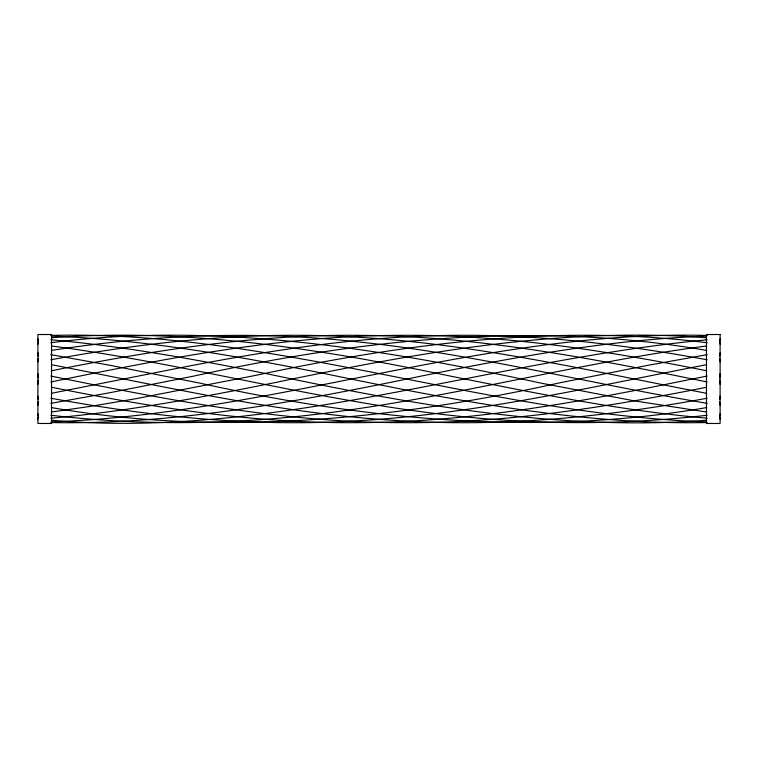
<?xml version="1.0" encoding="UTF-8"?>
<svg xmlns="http://www.w3.org/2000/svg" width="758" height="758" viewBox="0 0 758 758"><rect width="100%" height="100%" fill="white"/><g stroke="black" fill="none" stroke-linecap="round" stroke-linejoin="round"><path stroke-width="1.14" d="M37.9 384.334L38.326 380.071M719.674 377.929L720.1 373.666M37.9 361.954L38.307 358.487M37.9 405.293L38.307 401.825M719.693 356.175L720.1 352.707M719.693 399.513L720.1 396.046M37.9 344.141L38.326 342.01M37.9 419.193L38.326 417.061M719.674 340.939L720.1 338.807M719.674 415.99L720.1 413.859M50.805 381.975L52.624 381.606C165.936 358.458 280.346 335.965 396.453 335.387C500.886 333.965 604.524 350.262 706.627 370.776M707.195 376.025L678.088 381.88C572.925 403.313 466.492 422.31 358.818 422.632C255.304 423.769 152.585 407.548 51.373 387.224M51.373 370.776C153.476 350.262 257.114 333.965 361.547 335.387C477.654 335.974 592.074 358.449 705.376 381.606L707.195 381.975M706.627 387.224C605.415 407.548 502.696 423.769 399.182 422.632C281.54 422.358 165.595 399.494 50.805 376.025M51.373 393.317L140.514 375.665C235.046 356.516 330.422 339.129 427.038 336.002C520.992 332.374 614.899 342.824 707.195 359.794M706.627 364.683C589.402 387.234 472.414 414.844 352.792 421.012C251.637 427.019 150.226 416.587 50.805 398.206M50.805 359.794C151.126 341.233 253.466 330.81 355.521 337.139C474.205 343.564 590.293 370.937 706.627 393.317M707.195 398.206C607.774 416.587 506.363 427.019 405.208 421.012C285.595 414.844 168.598 387.243 51.373 364.683M50.805 403.351L109.929 392.71L194.522 375.94C362.163 338.921 536.266 320.615 706.627 350.433M707.195 354.649L648.071 365.29L560.749 382.61C394.018 419.515 220.768 437.082 51.373 407.567M51.373 350.433C150.226 334.913 251.031 330.649 350.632 341.119C470.926 352.925 588.208 383.425 707.195 403.351M706.627 407.567C538.161 436.864 365.83 419.809 199.979 383.15L109.929 365.29L50.805 354.649M51.373 412.02L91.396 406.222L135.057 398.86L255.124 375.485C403.265 343.886 555.917 323.495 707.195 342.758M706.627 345.98C584.058 362.002 464.322 394.302 341.877 410.988C245.526 424.622 147.488 426.546 50.805 415.242M50.805 342.758C215.196 321.43 380.516 348.519 541.079 383.15L633.859 400.793L706.627 412.02M707.195 415.242C613.25 426.185 518.008 424.783 424.309 412.077C299.022 395.733 176.661 362.362 51.373 345.98M707.195 339.792C487.697 360.353 274.188 439.839 51.373 420.245M50.805 418.208C125.809 411.641 199.913 397.713 273.657 382.885C415.763 353.105 560.787 326.527 706.627 337.755M51.373 337.755C182.204 327.949 312.893 347.619 440.682 374.12C528.942 391.867 617.372 410.372 707.195 418.208M706.627 420.245C558.968 431.539 412.011 404.336 268.199 374.026C196.256 359.605 123.961 346.198 50.805 339.792M706.627 336.126C611.242 339.499 517.07 356.686 423.741 375.58C301.04 400.878 176.68 424.992 50.805 422.557M51.373 421.874C272.69 414.304 484.675 329.588 707.195 335.443M50.805 335.443C273.316 329.597 485.3 414.313 706.627 421.874M707.195 422.557C580.391 425.011 455.122 400.518 331.53 375.03C239.102 356.336 145.83 339.47 51.373 336.126M719.674 342.01L720.1 344.141M719.674 417.061L720.1 419.193M37.9 338.807L38.326 340.939M37.9 413.859L38.326 415.99M719.693 358.487L720.1 361.954M719.693 401.825L720.1 405.293M37.9 352.707L38.307 356.175M37.9 396.046L38.307 399.513M719.674 380.071L720.1 384.334M37.9 373.666L38.326 377.929M51.544 334.524L37.9 334.524L37.9 423.476L51.544 423.476L51.544 334.524M720.1 334.524L706.456 334.524L706.456 423.476L720.1 423.476L720.1 334.524"/></g></svg>
